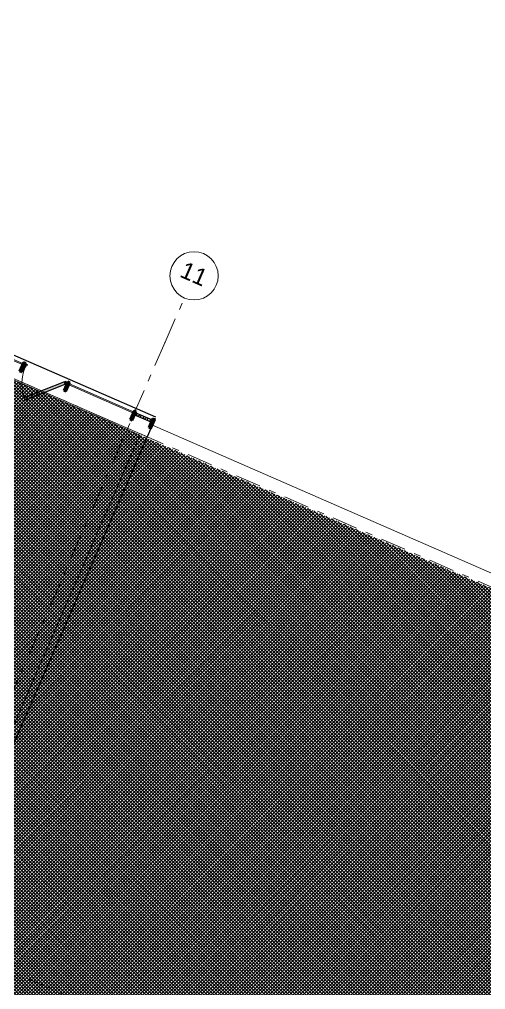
# Model space of a CAD drawing. Header units: millimetres. Extents: x -99530 to 90294, y -97212 to 56397.
# Drawn here: x 51468 to 61134, y -9363 to 10738 of the extents above; entities that cross this region are included whole.
import ezdxf
from ezdxf.enums import TextEntityAlignment as Align

# ---------------------------------------------------------------- set-up
doc = ezdxf.new("R2010")
doc.units = ezdxf.units.MM
doc.header["$MEASUREMENT"] = 0
doc.linetypes.add('Double Dashed', pattern=[1093.611073, 529.166651, -211.666656, 141.111112, -211.666656])
for name, color, linetype in [('A-15-MG_Structural_Grid', 7, 'Continuous'), ('A-20-M_Floor_Slab', 7, 'Continuous'), ('A-25-M_Curtain_Wall', 7, 'Continuous'), ('New_A-05-M_Gross_Int_Siemens', 7, 'Continuous')]:
    doc.layers.add(name, color=color, linetype=linetype)
for name, color, linetype, lineweight, true_color in [('A-15-MG_Structural_Grid_Pen_No__163', 7, 'Continuous', 0, 0x750077), ('A-25-M_Curtain_Wall_Pen_No__144', 7, 'Continuous', 0, 0xc8c8c8), ('A-25-M_Curtain_Wall_Pen_No__165', 7, 'Continuous', 0, 0x006060), ('A-25-M_Curtain_Wall_Pen_No__27', 7, 'Continuous', 50, 0x2a2a2a), ('A-25-M_Curtain_Wall_Pen_No__43', 7, 'Continuous', 30, 0x444444), ('A-25-M_Wall_Int_Pen_No__102', 7, 'Continuous', 15, 0xcccccc), ('A-95-M-SFS_Edge_Pen_No__252', 7, 'Continuous', 13, 0xe8e8e8), ('ArchiCAD Doors_Pen_No__103', 7, 'Continuous', 15, 0xa6a6a6), ('ArchiCAD Doors_Pen_No__43', 7, 'Continuous', 30, 0x444444), ('ArchiCAD Doors_Pen_No__63', 7, 'Continuous', 20, 0x606060), ('New_A-05-M_Gross_Int_Siemens_Pen_No__74', 7, 'Continuous', 20, 0x606060)]:
    doc.layers.add(name, color=color, linetype=linetype, lineweight=lineweight, true_color=true_color)
for name, color, linetype, lineweight in [('A-20-M_Floor_Slab_Pen_No__89', 8, 'Continuous', 20), ('A-25-M_Curtain_Wall_Pen_No__1', 7, 'Continuous', 13), ('G-10-P_Topo_Building_Pen_No__194', 7, 'Continuous', 25), ('New_ArchiCAD Zone Stamps_Pen_No__9', 7, 'Continuous', 13)]:
    doc.layers.add(name, color=color, linetype=linetype, lineweight=lineweight)
doc.styles.add('GENERATED_STYLE_1', font='')
doc.styles.add('GENERATED_STYLE_3', font='')
doc.styles.add('GENERATED_STYLE_4', font='')
doc.styles.get('GENERATED_STYLE_1').set_extended_font_data('Arial', bold=True)
doc.styles.get('GENERATED_STYLE_3').set_extended_font_data('Arial')
doc.styles.get('GENERATED_STYLE_4').set_extended_font_data('Swis721 BT')

# ---------------------------------------------------------------- blocks, each defined once
blk = doc.blocks.new('Workshop_INB 0206_74_1', base_point=(41803, 2737))
at = {"layer": 'New_A-05-M_Gross_Int_Siemens_Pen_No__74', "linetype": 'Continuous'}
for p, q in [((33150, 11230), (28638, 883)), ((54119, 2087), (33150, 11230)), ((49610, -8252), (54119, 2087)), ((28638, 883), (29945, 313)), ((29945, 313), (49172, -8071)), ((49172, -8071), (49176, -8062)), ((49176, -8062), (49610, -8252))]:
    blk.add_line(p, q, dxfattribs=at)
at = {"layer": 'New_ArchiCAD Zone Stamps_Pen_No__9'}
for tag, height, style, p in [('ROOM_NAME', 250, 'GENERATED_STYLE_1', (41497, 4067)), ('zoneNameLine2', 250, 'GENERATED_STYLE_1', (41309, 3635)), ('ROOM_NUMBER', 200, 'GENERATED_STYLE_3', (41121, 3214)), ('measuredAreaCode', 200, 'GENERATED_STYLE_3', (40964, 2854)), ('DUMMY_649', 200, 'GENERATED_STYLE_3', (41271, 2720)), ('DUMMY_650', 200, 'GENERATED_STYLE_3', (41900, 2446)), ('DUMMY_651', 133, 'GENERATED_STYLE_3', (42179, 2339))]:
    blk.add_attdef(tag, text='', height=height, rotation=336.4404, dxfattribs=dict(at, style=style)).set_placement(p, align=Align.TOP_LEFT)
blk = doc.blocks.new('Slab_36_1', base_point=(377, -362))
at = {"layer": 'A-20-M_Floor_Slab_Pen_No__89', "linetype": 'Continuous', "flags": 128}
blk.add_lwpolyline([(377, -362), (7791, 6537), (7706, 6629), (10938, 9637), (15227, 7767), (19349, 17220), (53673, 2253), (53967, 2125), (49755, -7534), (49461, -7406), (44390, -19037), (3614, -1256), (3425, -1691)], close=True, dxfattribs=at)
blk = doc.blocks.new('Curtain Wall_1_1')
at = {"layer": 'A-25-M_Curtain_Wall', "linetype": 'Continuous', "lineweight": 0, "true_color": 0x000000}
h = blk.add_hatch(dxfattribs=at)
h.set_pattern_fill('Batt_Insulation_0001', color=178, style=0, pattern_type=2)
h.set_pattern_definition([(60, (0, 0), (-43.30127, 25), []), (120, (0, 0), (43.30127, 25), [])])
h.paths.add_polyline_path([(54218, 2440), (53879, 2588), (53858, 2540), (54197, 2392)])
at = {"layer": 'A-25-M_Curtain_Wall_Pen_No__144', "linetype": 'Continuous'}
for points in [[(51553, 3635), (51471, 3447), (51517, 3427), (51599, 3615)], [(52470, 3235), (52388, 3047), (52434, 3027), (52516, 3215)], [(53845, 2635), (53763, 2447), (53809, 2428), (53891, 2615)], [(54276, 2448), (54230, 2468), (54148, 2280), (54194, 2260)]]:
    blk.add_hatch(color=256, dxfattribs=at).paths.add_polyline_path(points)
at = {"layer": 'A-25-M_Curtain_Wall_Pen_No__165', "linetype": 'Continuous', "lineweight": 0, "true_color": 0x001818}
for points in [[(51107, 3770), (51544, 3580), (51553, 3602), (51117, 3792)], [(52482, 3171), (53835, 2581), (53845, 2603), (52492, 3193)]]:
    blk.add_hatch(color=168, dxfattribs=at).paths.add_polyline_path(points)
at = {"layer": 'ArchiCAD Doors_Pen_No__103', "linetype": 'Continuous'}
for points in [[(51591, 3596), (51571, 3550), (51594, 3540), (51614, 3586)], [(52401, 3227), (51563, 2898), (51582, 2852), (52419, 3181)], [(52439, 3227), (52419, 3181), (52442, 3171), (52462, 3217)]]:
    blk.add_hatch(color=256, dxfattribs=at).paths.add_polyline_path(points)
at = {"layer": 'A-25-M_Curtain_Wall_Pen_No__1', "linetype": 'Continuous'}
for p, q in [((51107, 3770), (51544, 3580)), ((51553, 3602), (51117, 3792)), ((51544, 3580), (51553, 3602)), ((52492, 3193), (52482, 3171)), ((52482, 3171), (53835, 2581)), ((53845, 2603), (52492, 3193)), ((53835, 2581), (53845, 2603))]:
    blk.add_line(p, q, dxfattribs=at)
at = {"layer": 'A-25-M_Curtain_Wall_Pen_No__27', "linetype": 'Continuous'}
for p, q in [((51553, 3635), (51471, 3447)), ((51599, 3615), (51553, 3635)), ((51471, 3447), (51517, 3427)), ((51517, 3427), (51599, 3615)), ((52470, 3235), (52388, 3047)), ((52516, 3215), (52470, 3235)), ((52388, 3047), (52434, 3027)), ((52434, 3027), (52516, 3215)), ((53845, 2635), (53763, 2447)), ((53809, 2428), (53891, 2615)), ((53891, 2615), (53845, 2635)), ((53763, 2447), (53809, 2428)), ((54230, 2468), (54148, 2280)), ((54194, 2260), (54276, 2448)), ((54276, 2448), (54230, 2468)), ((54148, 2280), (54194, 2260))]:
    blk.add_line(p, q, dxfattribs=at)
at = {"layer": 'A-25-M_Curtain_Wall_Pen_No__43', "linetype": 'Continuous'}
for p, q in [((54197, 2392), (53858, 2540)), ((53879, 2588), (54218, 2440))]:
    blk.add_line(p, q, dxfattribs=at)
at = {"layer": 'ArchiCAD Doors_Pen_No__43', "linetype": 'Continuous'}
for p, q in [((51571, 3550), (51591, 3596)), ((51594, 3540), (51571, 3550)), ((51591, 3596), (51637, 3576)), ((51614, 3586), (51594, 3540)), ((51637, 3576), (51614, 3586)), ((52401, 3227), (51563, 2898)), ((52419, 3181), (52401, 3227)), ((52439, 3227), (52416, 3237)), ((52416, 3237), (52462, 3217)), ((52419, 3181), (52439, 3227)), ((52462, 3217), (52442, 3171)), ((51582, 2852), (52419, 3181)), ((52442, 3171), (52419, 3181)), ((51563, 2898), (51582, 2852))]:
    blk.add_line(p, q, dxfattribs=at)
at = {"layer": 'ArchiCAD Doors_Pen_No__63', "linetype": 'Continuous'}
blk.add_arc((52419, 3181), 900, 156.4446, 201.4446, dxfattribs=at)
blk = doc.blocks.new('Standard grid marker')
at = {"layer": 'A-15-MG_Structural_Grid_Pen_No__163', "linetype": 'Double Dashed'}
for q in [(0, 0), (29726, 0)]:
    blk.add_line((1000, 0), q, dxfattribs=at)
at = {"layer": 'A-15-MG_Structural_Grid_Pen_No__163', "linetype": 'Continuous'}
blk.add_circle((-500, 0), 500, dxfattribs=at)
at = {"layer": 'A-15-MG_Structural_Grid_Pen_No__163', "linetype": 'Double Dashed'}
blk.add_point((1000, 0), dxfattribs=at)
blk.add_point((1000, 0), dxfattribs=at)
at = {"layer": 'A-15-MG_Structural_Grid_Pen_No__163', "style": 'GENERATED_STYLE_4'}
for tag, p in [('AC_MarkerText_1_0', (-500, 41)), ('AC_MarkerText_1_1', (31226, 41))]:
    blk.add_attdef(tag, text='', height=350, rotation=90, dxfattribs=at).set_placement(p, align=Align.MIDDLE_CENTER)
blk = doc.blocks.new('Standard grid marker_2')
at = {"layer": 'A-15-MG_Structural_Grid_Pen_No__163', "linetype": 'Double Dashed'}
blk.add_line((1909, 0), (86140, 0), dxfattribs=at)
at = {"layer": 'A-15-MG_Structural_Grid_Pen_No__163', "style": 'GENERATED_STYLE_4'}
for tag, p in [('AC_MarkerText_1_0', (-500, 952)), ('AC_MarkerText_1_1', (88549, 952))]:
    blk.add_attdef(tag, text='', height=350, rotation=360, dxfattribs=at).set_placement(p, align=Align.MIDDLE_CENTER)
blk = doc.blocks.new('Standard grid marker_3')
at = {"layer": 'A-15-MG_Structural_Grid_Pen_No__163', "linetype": 'Double Dashed'}
blk.add_line((1000, 0), (74255, 0), dxfattribs=at)
at = {"layer": 'A-15-MG_Structural_Grid_Pen_No__163', "style": 'GENERATED_STYLE_4'}
for tag, p in [('AC_MarkerText_1_0', (-500, 43)), ('AC_MarkerText_1_1', (75755, 43))]:
    blk.add_attdef(tag, text='', height=350, rotation=360, dxfattribs=at).set_placement(p, align=Align.MIDDLE_CENTER)

msp = doc.modelspace()

# ---------------------------------------------------------------- hatches: boundary and pattern name
at = {"layer": 'A-25-M_Wall_Int_Pen_No__102', "linetype": 'Continuous'}
h = msp.add_hatch(dxfattribs=at)
h.set_pattern_fill('Grid_5x5_Diagonal_0001', color=256, style=0, pattern_type=2)
h.set_pattern_definition([(45, (0, 0), (-35.35534, 35.35534), []), (135, (0, 0), (35.35534, 35.35534), [])])
h.paths.add_polyline_path([(44768.3, -19356.4), (49530.7, -8434.9), (28562.4, 708.3), (33140, 11206.2), (74273.5, -6730.2), (64933.5, -28149.5)])

# ---------------------------------------------------------------- linework, layer by layer
at = {"layer": 'A-95-M-SFS_Edge_Pen_No__252', "linetype": 'Continuous', "flags": 128}
msp.add_lwpolyline([(44708.7, -19493.2), (65035.3, -28356.6), (74551.4, -6533.2), (54224.8, 2330.2)], dxfattribs=at)
at = {"layer": 'G-10-P_Topo_Building_Pen_No__194', "linetype": 'Continuous'}
for p, q in [((54298.8, 2500), (19117.5, 17741.7)), ((44635.4, -19661.2), (54286.8, 2472.5))]:
    msp.add_line(p, q, dxfattribs=at)

# ---------------------------------------------------------------- block references
at = {"layer": 'A-15-MG_Structural_Grid', "color": 8, "linetype": 'Continuous', "lineweight": 15, "zscale": 1000, "rotation": 336.440411583993}
for name, p in [('Standard grid marker_2', (8103.9, 22153.2)), ('Standard grid marker_3', (3595.3, 11813.5))]:
    msp.add_blockref(name, p, dxfattribs=at)
at = {"layer": 'A-15-MG_Structural_Grid', "color": 8, "linetype": 'Continuous', "lineweight": 15}
ref = msp.add_blockref('Standard grid marker', (54888.9, 4966.5), dxfattribs=dict(at, zscale=1000, rotation=246.440411583993))
ref.add_attrib('AC_MarkerText_1', '11', dxfattribs={"layer": 'A-15-MG_Structural_Grid_Pen_No__163', "color": 216, "true_color": 0x750077, "height": 350, "rotation": 336.44041, "style": 'GENERATED_STYLE_4'}).set_placement((55088.7, 5466), align=Align.MIDDLE_CENTER)
at = {"layer": 'A-20-M_Floor_Slab', "color": 8, "linetype": 'Continuous', "lineweight": 20}
msp.add_blockref('Slab_36_1', (376.7, -362.2), dxfattribs=at)
at = {"layer": 'A-25-M_Curtain_Wall', "linetype": 'Continuous', "lineweight": 0}
msp.add_blockref('Curtain Wall_1_1', (0, 0), dxfattribs=at)
at = {"layer": 'New_A-05-M_Gross_Int_Siemens', "linetype": 'Continuous'}
ref = msp.add_blockref('Workshop_INB 0206_74_1', (41803.5, 2737), dxfattribs=at)
ref.add_attrib('ROOM_NAME', 'Workshop', dxfattribs={"layer": 'New_ArchiCAD Zone Stamps_Pen_No__9', "color": 7, "height": 250, "rotation": 336.44041, "style": 'GENERATED_STYLE_1'}).set_placement((41497.4, 4067), align=Align.TOP_LEFT)
ref.add_attrib('ROOM_NUMBER', 'INB 0206', dxfattribs={"layer": 'New_ArchiCAD Zone Stamps_Pen_No__9', "color": 7, "height": 200, "rotation": 336.44041, "style": 'GENERATED_STYLE_3'}).set_placement((41120.6, 3214.1), align=Align.TOP_LEFT)
ref.add_attrib('zoneNameLine2', 'ID. GF420', dxfattribs={"layer": 'New_ArchiCAD Zone Stamps_Pen_No__9', "color": 7, "height": 250, "rotation": 336.44041, "style": 'GENERATED_STYLE_1'}).set_placement((41309, 3634.8), align=Align.TOP_LEFT)
ref.add_attrib('measuredAreaCode', 'A: ', dxfattribs={"layer": 'New_ArchiCAD Zone Stamps_Pen_No__9', "color": 7, "height": 200, "rotation": 336.44041, "style": 'GENERATED_STYLE_3'}).set_placement((40963.5, 2854), align=Align.TOP_LEFT)
ref.add_attrib('DUMMY_649', '258.2', dxfattribs={"layer": 'New_ArchiCAD Zone Stamps_Pen_No__9', "color": 7, "height": 200, "rotation": 336.44041, "style": 'GENERATED_STYLE_3'}).set_placement((41270.9, 2720), align=Align.TOP_LEFT)
ref.add_attrib('DUMMY_650', ' m', dxfattribs={"layer": 'New_ArchiCAD Zone Stamps_Pen_No__9', "color": 7, "height": 200, "rotation": 336.44041, "style": 'GENERATED_STYLE_3'}).set_placement((41900.1, 2445.6), align=Align.TOP_LEFT)
ref.add_attrib('DUMMY_651', '2', dxfattribs={"layer": 'New_ArchiCAD Zone Stamps_Pen_No__9', "color": 7, "height": 133.3, "rotation": 336.44041, "style": 'GENERATED_STYLE_3'}).set_placement((42179.4, 2339.1), align=Align.TOP_LEFT)

doc.saveas('drawing.dxf')
